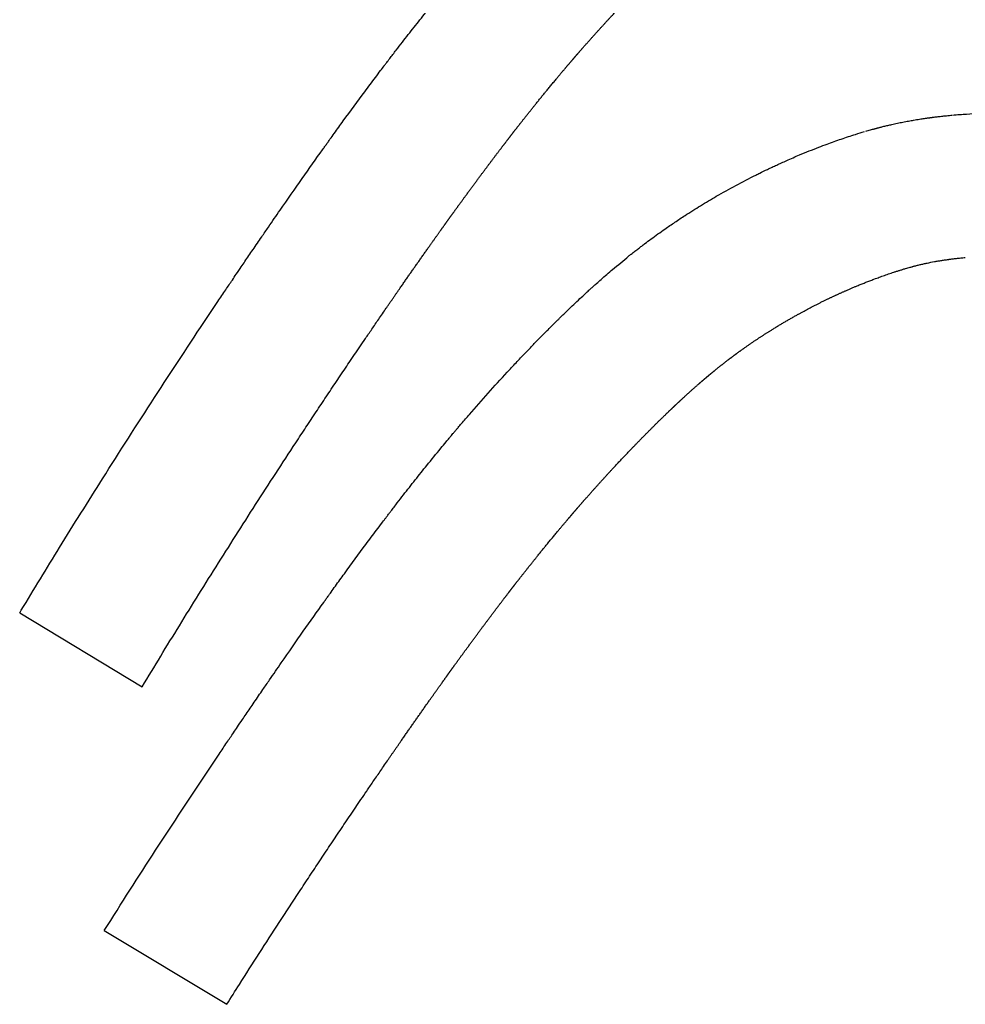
# Model space of a CAD drawing. Header units: millimetres. Extents: x -2789 to 12250, y -4440 to 7168.
# Drawn here: x 8620.2 to 8917.8, y 6131.5 to 6441.4 of the extents above; entities that cross this region are included whole.
import ezdxf

# ---------------------------------------------------------------- set-up
doc = ezdxf.new("R2010")
doc.units = ezdxf.units.MM
doc.header["$MEASUREMENT"] = 0

msp = doc.modelspace()

# ---------------------------------------------------------------- linework, layer by layer
for p, q in [((8620.21161, 6254.68511), (8658.74266, 6231.4395)), ((8646.83918, 6154.73743), (8685.37843, 6131.48687))]:
    msp.add_line(p, q)
at = {"color": 7, "linetype": 'Continuous'}
for points, knots in [([(8698.49899, 6376.15667), (8699.73629, 6377.95422), (8700.95309, 6379.71683), (8704.54239, 6384.9003), (8706.85376, 6388.21677), (8711.31386, 6394.57177), (8713.46312, 6397.61104), (8715.75788, 6400.82942), (8715.98438, 6401.14678), (8716.4378, 6401.78148), (8716.63691, 6402.05997), (8717.04144, 6402.62509), (8717.21682, 6402.86997), (8717.53777, 6403.31775), (8717.69862, 6403.54202), (8718.30452, 6404.38624), (8718.74714, 6405.00182), (8720.14083, 6406.93644), (8721.08648, 6408.24375), (8724.32445, 6412.7013), (8726.58006, 6415.77359), (8729.91901, 6420.27076), (8731.03486, 6421.76478), (8732.69195, 6423.96995), (8733.24096, 6424.69828), (8734.15036, 6425.90091), (8734.51258, 6426.37891), (8735.07004, 6427.11295), (8735.2638, 6427.36779), (8735.54376, 6427.73562), (8735.63241, 6427.85203), (8735.85855, 6428.14878), (8735.99789, 6428.33145), (8736.31154, 6428.74234), (8736.48646, 6428.97128), (8736.82521, 6429.4141), (8736.99232, 6429.63232), (8737.32712, 6430.06903), (8737.49455, 6430.28719), (8737.99695, 6430.94113), (8738.33203, 6431.37636), (8739.32136, 6432.65856), (8739.97406, 6433.50085), (8741.86659, 6435.93257), (8743.1014, 6437.50593), (8745.55663, 6440.60757), (8746.77635, 6442.135), (8749.45848, 6445.46379), (8750.91675, 6447.25367), (8752.93246, 6449.69967), (8753.49946, 6450.38458), (8754.37721, 6451.43998), (8754.68959, 6451.81461), (8755.23361, 6452.46535), (8755.46273, 6452.7389), (8755.8521, 6453.2029), (8756.02352, 6453.40686), (8756.37462, 6453.82401), (8756.5573, 6454.04078), (8756.91657, 6454.46639), (8757.09522, 6454.67769), (8757.4528, 6455.10003), (8757.63176, 6455.31108), (8758.16915, 6455.94388), (8758.52817, 6456.36538), (8759.70967, 6457.74833), (8760.53361, 6458.70612), (8763.31626, 6461.91857), (8765.28391, 6464.15312), (8769.24025, 6468.57257), (8771.22934, 6470.75789), (8774.1774, 6473.94289), (8775.12045, 6474.95378), (8776.53307, 6476.4561), (8777.01043, 6476.96169), (8777.89007, 6477.88956), (8778.29245, 6478.31261), (8779.10985, 6479.16919), (8779.52632, 6479.60418), (8780.35388, 6480.46548), (8780.76699, 6480.89394), (8782.00438, 6482.17274), (8782.82493, 6483.01473), (8784.4686, 6484.68953), (8785.29035, 6485.5209), (8786.59061, 6486.8269), (8787.06995, 6487.30632), (8787.73734, 6487.97094), (8787.92376, 6488.15628), (8788.29359, 6488.52337), (8788.4757, 6488.70387), (8788.85865, 6489.08266), (8789.05413, 6489.27568), (8789.46595, 6489.68156), (8789.67096, 6489.88321), (8790.28338, 6490.4843), (8790.68617, 6490.87801), (8791.49239, 6491.6628), (8791.89324, 6492.05135), (8792.9467, 6493.06813), (8793.59565, 6493.68996), (8794.88233, 6494.91397), (8795.52138, 6495.51737), (8796.75118, 6496.66954), (8797.33795, 6497.21524), (8798.28319, 6498.08773), (8798.642, 6498.41735), (8799.26685, 6498.98858), (8799.53463, 6499.23246), (8800.01892, 6499.67199), (8800.23517, 6499.86773), (8800.59382, 6500.1911), (8800.72195, 6500.3064), (8801.03135, 6500.58436), (8801.22155, 6500.75484), (8801.87545, 6501.33924), (8802.33636, 6501.74829), (8804.01701, 6503.22981), (8805.23141, 6504.28068), (8807.28364, 6506.02316), (8808.12978, 6506.73181), (8809.81079, 6508.11997), (8810.65342, 6508.8058), (8811.76318, 6509.69614), (8812.04183, 6509.9186), (8812.50541, 6510.28684), (8812.69667, 6510.43824), (8813.07624, 6510.73758), (8813.26669, 6510.88723), (8813.84003, 6511.33619), (8814.22495, 6511.63548), (8814.932, 6512.18156), (8815.25991, 6512.43337), (8815.91136, 6512.93062), (8816.23773, 6513.17824), (8817.2187, 6513.9181), (8817.87511, 6514.40725), (8819.97179, 6515.95091), (8821.42538, 6516.99325), (8823.41951, 6518.38624), (8823.94081, 6518.74703), (8824.99077, 6519.46718), (8825.51729, 6519.82502), (8827.10144, 6520.89179), (8828.16365, 6521.594), (8830.84809, 6523.33594), (8832.48118, 6524.36579), (8835.75663, 6526.37356), (8837.40796, 6527.3573), (8841.10693, 6529.49838), (8843.15866, 6530.64454), (8847.31693, 6532.88426), (8849.41828, 6533.97455), (8851.92593, 6535.22819), (8852.32423, 6535.4259), (8853.52064, 6536.01554), (8854.33535, 6536.4112), (8855.64372, 6537.03705), (8856.13595, 6537.27043), (8857.10873, 6537.72765), (8857.59546, 6537.9545), (8858.56318, 6538.40137), (8859.04685, 6538.6227), (8860.09718, 6539.09886), (8860.66461, 6539.35324), (8862.56884, 6540.1976), (8863.91149, 6540.77738), (8867.29295, 6542.19758), (8869.32126, 6543.01336), (8872.21065, 6544.12367), (8873.06679, 6544.44615), (8874.67333, 6545.03894), (8875.4148, 6545.30759), (8876.90477, 6545.83776), (8877.65011, 6546.09807), (8879.88727, 6546.86452), (8881.38024, 6547.35617), (8883.82514, 6548.12801), (8884.77603, 6548.41999), (8885.72767, 6548.70385)], [0.0000881401, 0.0000881401, 0.0000881401, 0.0000881401, 0.0230739635, 0.0230739635, 0.0690456102, 0.0690456102, 0.1150172569, 0.1150172569, 0.1200936687, 0.1200936687, 0.1251700805, 0.1251700805, 0.1281846068, 0.1281846068, 0.1311991331, 0.1311991331, 0.1395234172, 0.1395234172, 0.1575039871, 0.1575039871, 0.2015762351, 0.2015762351, 0.2240403098, 0.2240403098, 0.2352663191, 0.2352663191, 0.2427415255, 0.2427415255, 0.2467575155, 0.2467575155, 0.2486801413, 0.2486801413, 0.251368395, 0.251368395, 0.2544087226, 0.2544087226, 0.2574490501, 0.2574490501, 0.2604893777, 0.2604893777, 0.2665700328, 0.2665700328, 0.2784886453, 0.2784886453, 0.3012369814, 0.3012369814, 0.3239853174, 0.3239853174, 0.3515314434, 0.3515314434, 0.3623577162, 0.3623577162, 0.3683407153, 0.3683407153, 0.3727793236, 0.3727793236, 0.3759547277, 0.3759547277, 0.3791301317, 0.3791301317, 0.3823055358, 0.3823055358, 0.3854809399, 0.3854809399, 0.3918317481, 0.3918317481, 0.4063701133, 0.4063701133, 0.440811039, 0.440811039, 0.4752519647, 0.4752519647, 0.4915172493, 0.4915172493, 0.4996024302, 0.4996024302, 0.5063158459, 0.5063158459, 0.5131267534, 0.5131267534, 0.5199376608, 0.5199376608, 0.5335594757, 0.5335594757, 0.5471812905, 0.5471812905, 0.5551405405, 0.5551405405, 0.5582412476, 0.5582412476, 0.5613419548, 0.5613419548, 0.5644426619, 0.5644426619, 0.567543369, 0.567543369, 0.5737447833, 0.5737447833, 0.5799461975, 0.5799461975, 0.590099908, 0.590099908, 0.6002536185, 0.6002536185, 0.6097623257, 0.6097623257, 0.6156224412, 0.6156224412, 0.619991742, 0.619991742, 0.6237206804, 0.6237206804, 0.6257319001, 0.6257319001, 0.6284740241, 0.6284740241, 0.6353004861, 0.6353004861, 0.6533233417, 0.6533233417, 0.6659585612, 0.6659585612, 0.6785937807, 0.6785937807, 0.6828371961, 0.6828371961, 0.6856612957, 0.6856612957, 0.6884853954, 0.6884853954, 0.6941335947, 0.6941335947, 0.6987861239, 0.6987861239, 0.7034386532, 0.7034386532, 0.7127437116, 0.7127437116, 0.7330527246, 0.7330527246, 0.7403138322, 0.7403138322, 0.7475749398, 0.7475749398, 0.762097155, 0.762097155, 0.7840690908, 0.7840690908, 0.8060410267, 0.8060410267, 0.8328943956, 0.8328943956, 0.8597477645, 0.8597477645, 0.8648107953, 0.8648107953, 0.8749368568, 0.8749368568, 0.8809949491, 0.8809949491, 0.8868481763, 0.8868481763, 0.8927014035, 0.8927014035, 0.8995632709, 0.8995632709, 0.9159230959, 0.9159230959, 0.9407251934, 0.9407251934, 0.9511604964, 0.9511604964, 0.9602951395, 0.9602951395, 0.9694297827, 0.9694297827, 0.987699069, 0.987699069, 0.9993125159, 0.9993125159, 0.9993125159, 0.9993125159]), ([(8886.44895, 6406.31412), (8886.95168, 6406.45951), (8887.46694, 6406.60701), (8888.16685, 6406.80452), (8888.39783, 6406.86913), (8888.79646, 6406.97971), (8888.96602, 6407.0264), (8889.22262, 6407.09637), (8889.30558, 6407.11887), (8889.42635, 6407.15146), (8889.4609, 6407.16076), (8889.51107, 6407.17424), (8889.52747, 6407.17864), (8889.56425, 6407.1885), (8889.59417, 6407.1965), (8889.64094, 6407.20899), (8889.66142, 6407.21445), (8889.71094, 6407.22764), (8889.73909, 6407.23513), (8889.79486, 6407.24996), (8889.82257, 6407.25732), (8889.90515, 6407.27921), (8889.95949, 6407.29359), (8890.11864, 6407.33557), (8890.21612, 6407.36116), (8890.41879, 6407.41414), (8890.52302, 6407.44128), (8890.73431, 6407.496), (8890.83958, 6407.52313), (8891.15391, 6407.60373), (8891.36044, 6407.65614), (8891.77222, 6407.7596), (8891.9786, 6407.81094), (8892.59948, 6407.96376), (8893.01459, 6408.06375), (8893.84279, 6408.25897), (8894.25691, 6408.35447), (8895.2446, 6408.57729), (8895.82396, 6408.70401), (8896.99588, 6408.95188), (8897.57896, 6409.07107), (8898.73962, 6409.3007), (8899.31798, 6409.41132), (8900.44063, 6409.6185), (8900.98424, 6409.71529), (8902.14897, 6409.9155), (8902.77917, 6410.01943), (8903.91895, 6410.19937), (8904.42353, 6410.27625), (8905.17724, 6410.38696), (8905.42316, 6410.42243), (8905.80958, 6410.4772), (8905.95014, 6410.49693), (8906.25471, 6410.53918), (8906.42004, 6410.56181), (8906.69988, 6410.59971), (8906.82188, 6410.61609), (8907.03439, 6410.64429), (8907.12085, 6410.65565), (8907.29048, 6410.6778), (8907.37765, 6410.6891), (8907.64787, 6410.72387), (8907.83432, 6410.74747), (8908.20321, 6410.79342), (8908.38772, 6410.81603), (8909.00869, 6410.89097), (8909.45121, 6410.94248), (8910.40977, 6411.05022), (8910.93025, 6411.10644), (8912.0375, 6411.22121), (8912.62242, 6411.27927), (8913.33083, 6411.34688), (8913.45701, 6411.35882), (8913.58309, 6411.37063)], [0.0049469751, 0.0049469751, 0.0049469751, 0.0049469751, 0.0548192393, 0.0548192393, 0.0812972154, 0.0812972154, 0.1033127945, 0.1033127945, 0.1135452916, 0.1135452916, 0.1185151523, 0.1185151523, 0.1213829772, 0.1213829772, 0.124250802, 0.124250802, 0.1271186268, 0.1271186268, 0.1299864516, 0.1299864516, 0.1328542764, 0.1328542764, 0.1385899261, 0.1385899261, 0.1500612253, 0.1500612253, 0.1615325246, 0.1615325246, 0.1730038239, 0.1730038239, 0.1959464224, 0.1959464224, 0.2188890209, 0.2188890209, 0.264774218, 0.264774218, 0.310659415, 0.310659415, 0.3740237904, 0.3740237904, 0.4373881658, 0.4373881658, 0.5007525412, 0.5007525412, 0.5601917195, 0.5601917195, 0.6294627688, 0.6294627688, 0.6838335657, 0.6838335657, 0.7103078836, 0.7103078836, 0.7257488127, 0.7257488127, 0.7423010755, 0.7423010755, 0.75621299, 0.75621299, 0.7668279344, 0.7668279344, 0.7774428789, 0.7774428789, 0.7986727677, 0.7986727677, 0.8199026566, 0.8199026566, 0.8696053687, 0.8696053687, 0.925329982, 0.925329982, 0.9845775726, 0.9845775726, 0.9974194251, 0.9974194251, 0.9974194251, 0.9974194251]), ([(8913.7647, 6411.38728), (8915.25315, 6411.52068), (8916.72911, 6411.6337), (8919.56227, 6411.81786), (8920.9288, 6411.89213), (8923.67216, 6412.01519), (8925.04587, 6412.06361), (8927.78012, 6412.13641), (8929.14297, 6412.16093), (8931.45733, 6412.18487), (8932.41098, 6412.18957), (8933.36248, 6412.18952)], [0.00007817154, 0.00007817154, 0.00007817154, 0.00007817154, 0.00433148743, 0.00433148743, 0.00830990933, 0.00830990933, 0.01228833123, 0.01228833123, 0.01626675313, 0.01626675313, 0.01906552462, 0.01906552462, 0.01906552462, 0.01906552462]), ([(8698.8599, 6233.66108), (8700.0972, 6235.45863), (8701.314, 6237.22124), (8704.9033, 6242.40471), (8707.21467, 6245.72118), (8711.67477, 6252.07618), (8713.82403, 6255.11546), (8716.11879, 6258.33383), (8716.34529, 6258.65119), (8716.79871, 6259.28589), (8716.99782, 6259.56438), (8717.40235, 6260.1295), (8717.57773, 6260.37438), (8717.89868, 6260.82216), (8718.05953, 6261.04643), (8718.66543, 6261.89065), (8719.10805, 6262.50623), (8720.50174, 6264.44085), (8721.44739, 6265.74816), (8724.68536, 6270.20571), (8726.94097, 6273.278), (8730.27992, 6277.77517), (8731.39577, 6279.26919), (8733.05286, 6281.47436), (8733.60187, 6282.20269), (8734.51127, 6283.40532), (8734.87349, 6283.88332), (8735.43095, 6284.61736), (8735.62471, 6284.8722), (8735.90467, 6285.24003), (8735.99332, 6285.35644), (8736.21947, 6285.65319), (8736.3588, 6285.83586), (8736.67245, 6286.24675), (8736.84737, 6286.47569), (8737.18612, 6286.91851), (8737.35323, 6287.13673), (8737.68803, 6287.57344), (8737.85546, 6287.79161), (8738.35786, 6288.44554), (8738.69294, 6288.88077), (8739.68227, 6290.16297), (8740.33497, 6291.00526), (8742.2275, 6293.43698), (8743.46231, 6295.01034), (8745.91755, 6298.11198), (8747.13726, 6299.63941), (8749.8194, 6302.9682), (8751.27766, 6304.75808), (8753.29337, 6307.20408), (8753.86037, 6307.88899), (8754.73812, 6308.94439), (8755.0505, 6309.31902), (8755.59452, 6309.96976), (8755.82364, 6310.24331), (8756.21302, 6310.70731), (8756.38443, 6310.91127), (8756.73553, 6311.32842), (8756.91821, 6311.54519), (8757.27748, 6311.9708), (8757.45613, 6312.18211), (8757.81371, 6312.60444), (8757.99267, 6312.81549), (8758.53006, 6313.44829), (8758.88908, 6313.86979), (8760.07058, 6315.25274), (8760.89452, 6316.21053), (8763.67717, 6319.42298), (8765.64482, 6321.65753), (8769.60116, 6326.07699), (8771.59026, 6328.2623), (8774.53831, 6331.4473), (8775.48137, 6332.45819), (8776.89398, 6333.96051), (8777.37134, 6334.4661), (8778.25098, 6335.39397), (8778.65336, 6335.81702), (8779.47076, 6336.6736), (8779.88723, 6337.10859), (8780.71479, 6337.96989), (8781.1279, 6338.39835), (8782.36529, 6339.67715), (8783.18584, 6340.51914), (8784.82951, 6342.19394), (8785.65126, 6343.02531), (8786.95152, 6344.33131), (8787.43086, 6344.81073), (8788.09825, 6345.47535), (8788.28467, 6345.66069), (8788.6545, 6346.02778), (8788.83661, 6346.20828), (8789.21956, 6346.58707), (8789.41504, 6346.78009), (8789.82686, 6347.18597), (8790.03187, 6347.38762), (8790.64429, 6347.98871), (8791.04708, 6348.38242), (8791.8533, 6349.16721), (8792.25415, 6349.55576), (8793.30761, 6350.57254), (8793.95656, 6351.19437), (8795.24324, 6352.41838), (8795.88229, 6353.02178), (8797.11209, 6354.17395), (8797.69886, 6354.71965), (8798.6441, 6355.59214), (8799.00291, 6355.92176), (8799.62776, 6356.49299), (8799.89554, 6356.73687), (8800.37983, 6357.1764), (8800.59609, 6357.37214), (8800.95473, 6357.69551), (8801.08286, 6357.81081), (8801.39226, 6358.08877), (8801.58246, 6358.25925), (8802.23636, 6358.84365), (8802.69727, 6359.2527), (8804.37792, 6360.73422), (8805.59232, 6361.78509), (8807.64455, 6363.52757), (8808.49069, 6364.23622), (8810.1717, 6365.62438), (8811.01433, 6366.31021), (8812.12409, 6367.20055), (8812.40274, 6367.42301), (8812.86632, 6367.79125), (8813.05758, 6367.94265), (8813.43715, 6368.24199), (8813.6276, 6368.39164), (8814.20095, 6368.8406), (8814.58586, 6369.1399), (8815.29291, 6369.68597), (8815.62082, 6369.93778), (8816.27227, 6370.43503), (8816.59864, 6370.68265), (8817.57961, 6371.42251), (8818.23602, 6371.91166), (8820.3327, 6373.45532), (8821.78629, 6374.49766), (8823.78042, 6375.89065), (8824.30172, 6376.25144), (8825.35168, 6376.97159), (8825.8782, 6377.32943), (8827.46235, 6378.3962), (8828.52456, 6379.09841), (8831.209, 6380.84035), (8832.84209, 6381.8702), (8836.11754, 6383.87797), (8837.76887, 6384.86171), (8841.46785, 6387.00279), (8843.51958, 6388.14895), (8847.67784, 6390.38867), (8849.77919, 6391.47896), (8852.28684, 6392.7326), (8852.68514, 6392.93031), (8853.88155, 6393.51995), (8854.69626, 6393.91561), (8856.00463, 6394.54146), (8856.49686, 6394.77484), (8857.46964, 6395.23206), (8857.95637, 6395.45891), (8858.92409, 6395.90578), (8859.40776, 6396.12711), (8860.45809, 6396.60327), (8861.02552, 6396.85765), (8862.92975, 6397.70201), (8864.2724, 6398.28179), (8867.65386, 6399.70199), (8869.68217, 6400.51777), (8872.57156, 6401.62808), (8873.4277, 6401.95056), (8875.03424, 6402.54335), (8875.77571, 6402.812), (8877.26568, 6403.34218), (8878.01102, 6403.60249), (8880.24818, 6404.36893), (8881.74115, 6404.86058), (8884.18605, 6405.63242), (8885.13694, 6405.9244), (8886.08858, 6406.20826)], [0.0000881401, 0.0000881401, 0.0000881401, 0.0000881401, 0.0230739635, 0.0230739635, 0.0690456102, 0.0690456102, 0.1150172569, 0.1150172569, 0.1200936687, 0.1200936687, 0.1251700805, 0.1251700805, 0.1281846068, 0.1281846068, 0.1311991331, 0.1311991331, 0.1395234172, 0.1395234172, 0.1575039871, 0.1575039871, 0.2015762351, 0.2015762351, 0.2240403098, 0.2240403098, 0.2352663191, 0.2352663191, 0.2427415255, 0.2427415255, 0.2467575155, 0.2467575155, 0.2486801413, 0.2486801413, 0.251368395, 0.251368395, 0.2544087226, 0.2544087226, 0.2574490501, 0.2574490501, 0.2604893777, 0.2604893777, 0.2665700328, 0.2665700328, 0.2784886453, 0.2784886453, 0.3012369814, 0.3012369814, 0.3239853174, 0.3239853174, 0.3515314434, 0.3515314434, 0.3623577162, 0.3623577162, 0.3683407153, 0.3683407153, 0.3727793236, 0.3727793236, 0.3759547277, 0.3759547277, 0.3791301317, 0.3791301317, 0.3823055358, 0.3823055358, 0.3854809399, 0.3854809399, 0.3918317481, 0.3918317481, 0.4063701133, 0.4063701133, 0.440811039, 0.440811039, 0.4752519647, 0.4752519647, 0.4915172493, 0.4915172493, 0.4996024302, 0.4996024302, 0.5063158459, 0.5063158459, 0.5131267534, 0.5131267534, 0.5199376608, 0.5199376608, 0.5335594757, 0.5335594757, 0.5471812905, 0.5471812905, 0.5551405405, 0.5551405405, 0.5582412476, 0.5582412476, 0.5613419548, 0.5613419548, 0.5644426619, 0.5644426619, 0.567543369, 0.567543369, 0.5737447833, 0.5737447833, 0.5799461975, 0.5799461975, 0.590099908, 0.590099908, 0.6002536185, 0.6002536185, 0.6097623257, 0.6097623257, 0.6156224412, 0.6156224412, 0.619991742, 0.619991742, 0.6237206804, 0.6237206804, 0.6257319001, 0.6257319001, 0.6284740241, 0.6284740241, 0.6353004861, 0.6353004861, 0.6533233417, 0.6533233417, 0.6659585612, 0.6659585612, 0.6785937807, 0.6785937807, 0.6828371961, 0.6828371961, 0.6856612957, 0.6856612957, 0.6884853954, 0.6884853954, 0.6941335947, 0.6941335947, 0.6987861239, 0.6987861239, 0.7034386532, 0.7034386532, 0.7127437116, 0.7127437116, 0.7330527246, 0.7330527246, 0.7403138322, 0.7403138322, 0.7475749398, 0.7475749398, 0.762097155, 0.762097155, 0.7840690908, 0.7840690908, 0.8060410267, 0.8060410267, 0.8328943956, 0.8328943956, 0.8597477645, 0.8597477645, 0.8648107953, 0.8648107953, 0.8749368568, 0.8749368568, 0.8809949491, 0.8809949491, 0.8868481763, 0.8868481763, 0.8927014035, 0.8927014035, 0.8995632709, 0.8995632709, 0.9159230959, 0.9159230959, 0.9407251934, 0.9407251934, 0.9511604964, 0.9511604964, 0.9602951395, 0.9602951395, 0.9694297827, 0.9694297827, 0.987699069, 0.987699069, 0.9993125159, 0.9993125159, 0.9993125159, 0.9993125159]), ([(8620.21161, 6254.68511), (8620.37709, 6254.9594), (8620.54263, 6255.23368), (8624.69707, 6262.11375), (8628.72196, 6268.70812), (8637.23956, 6282.51579), (8641.73933, 6289.72649), (8651.67429, 6305.4637), (8657.12732, 6313.98356), (8668.12428, 6330.93235), (8673.67072, 6339.36494), (8680.35779, 6349.39458), (8681.47413, 6351.06438), (8683.41765, 6353.96344), (8684.24246, 6355.19132), (8685.75563, 6357.43931), (8686.44304, 6358.45881), (8687.5449, 6360.09028), (8687.95566, 6360.6979), (8688.88637, 6362.07353), (8689.40965, 6362.8461), (8690.70362, 6364.75301), (8691.49184, 6365.9119), (8693.17882, 6368.38679), (8694.07513, 6369.69918), (8695.46409, 6371.72948), (8695.91844, 6372.39313), (8696.7242, 6373.56923), (8697.07143, 6374.07581), (8697.77028, 6375.09485), (8698.11977, 6375.60426), (8698.46541, 6376.10782)], [0.90671888082, 0.90671888082, 0.90671888082, 0.90671888082, 0.90735466695, 0.90735466695, 0.9226686669, 0.9226686669, 0.93945341105, 0.93945341105, 0.95947253638, 0.95947253638, 0.97949166171, 0.97949166171, 0.98350164598, 0.98350164598, 0.98644459865, 0.98644459865, 0.98885877592, 0.98885877592, 0.99029172197, 0.99029172197, 0.99211757298, 0.99211757298, 0.99461989407, 0.99461989407, 0.99712221516, 0.99712221516, 0.99829786951, 0.99829786951, 0.99915808644, 0.99915808644, 0.99998888687, 0.99998888687, 0.99998888687, 0.99998888687]), ([(8646.83918, 6154.73743), (8652.17513, 6163.1867), (8657.55877, 6171.59669), (8668.48519, 6188.43676), (8674.03163, 6196.86935), (8680.7187, 6206.899), (8681.83504, 6208.56879), (8683.77856, 6211.46785), (8684.60337, 6212.69574), (8686.11654, 6214.94372), (8686.80395, 6215.96322), (8687.90581, 6217.59469), (8688.31657, 6218.20231), (8689.24729, 6219.57794), (8689.77056, 6220.35051), (8691.06453, 6222.25742), (8691.85275, 6223.41631), (8693.53973, 6225.8912), (8694.43604, 6227.20359), (8695.825, 6229.23389), (8696.27935, 6229.89755), (8697.08511, 6231.07364), (8697.43234, 6231.58022), (8698.13119, 6232.59926), (8698.48069, 6233.10867), (8698.82632, 6233.61223)], [0.93971023482, 0.93971023482, 0.93971023482, 0.93971023482, 0.95947253638, 0.95947253638, 0.97949166171, 0.97949166171, 0.98350164598, 0.98350164598, 0.98644459865, 0.98644459865, 0.98885877592, 0.98885877592, 0.99029172197, 0.99029172197, 0.99211757298, 0.99211757298, 0.99461989407, 0.99461989407, 0.99712221516, 0.99712221516, 0.99829786951, 0.99829786951, 0.99915808644, 0.99915808644, 0.99998888687, 0.99998888687, 0.99998888687, 0.99998888687])]:
    msp.add_open_spline(points, degree=3, knots=knots, dxfattribs=at)
at = {"color": 7, "linetype": 'Continuous', "lineweight": 25}
for points, degree, knots in [([(8735.56658, 6350.64209), (8739.27872, 6356.03509), (8744.44643, 6363.44802), (8747.20518, 6367.37721), (8749.35208, 6370.41942), (8751.17754, 6372.99221), (8752.32593, 6374.60386), (8752.89256, 6375.39731), (8753.20833, 6375.83899), (8753.44703, 6376.17263), (8753.76108, 6376.61124), (8754.13722, 6377.13608), (8754.81718, 6378.08363), (8756.16712, 6379.95992), (8758.24364, 6382.83072), (8760.57956, 6386.03652), (8762.87827, 6389.16734), (8765.13951, 6392.22295), (8767.3629, 6395.20295), (8769.27572, 6397.74499), (8770.48755, 6399.34492), (8771.16034, 6400.23016), (8771.67721, 6400.90878), (8772.30326, 6401.7287), (8773.06399, 6402.72218), (8774.43386, 6404.50386), (8776.54524, 6407.22699), (8778.93217, 6410.27044), (8781.88208, 6413.98758), (8785.36052, 6418.29092), (8787.92284, 6421.4006), (8789.19113, 6422.92463), (8789.89474, 6423.76582), (8790.44494, 6424.42144), (8791.05748, 6425.14874), (8791.81502, 6426.04484), (8793.18345, 6427.65468), (8795.92748, 6430.84717), (8800.22286, 6435.73429), (8804.55157, 6440.51381), (8807.66641, 6443.87563), (8810.14841, 6446.51427), (8812.75666, 6449.24445), (8815.33133, 6451.89642), (8817.5769, 6454.17216), (8819.01374, 6455.61032), (8819.81306, 6456.40534), (8820.4398, 6457.02616), (8821.13583, 6457.71248), (8821.99091, 6458.55121), (8823.51157, 6460.03121), (8825.81065, 6462.23254), (8828.02062, 6464.29999), (8829.39506, 6465.56217), (8830.14958, 6466.24833), (8830.72941, 6466.77226), (8831.40218, 6467.37584), (8832.23181, 6468.11428), (8833.71504, 6469.4191), (8835.98295, 6471.36633), (8838.1968, 6473.20395), (8839.75088, 6474.46), (8841.27054, 6475.66623), (8843.52995, 6477.4082), (8846.79025, 6479.82273), (8852.84642, 6484.04405), (8861.22981, 6489.22725), (8867.76239, 6492.79753), (8871.46682, 6494.69518), (8874.4498, 6496.15784), (8877.58479, 6497.6262), (8881.43737, 6499.34395), (8886.76507, 6501.54052), (8894.23343, 6504.28173), (8898.59044, 6505.58136)], 2, [0.0000881401, 0.0000881401, 0.0000881401, 0.0469267827, 0.070346104, 0.0859589849, 0.1015718658, 0.1132815264, 0.1191363568, 0.1220637719, 0.124015382, 0.1259669921, 0.1279186023, 0.1308460174, 0.1367008477, 0.1484105084, 0.1640233893, 0.1796362701, 0.195249151, 0.2108620319, 0.2264749128, 0.2381845734, 0.2440394037, 0.247942624, 0.2518458442, 0.2557490644, 0.2616038947, 0.2733135554, 0.2889264362, 0.3045393171, 0.3279586384, 0.3513779597, 0.3630876204, 0.3689424507, 0.3728456709, 0.3767488911, 0.3806521114, 0.3865069417, 0.3982166023, 0.4216359237, 0.4528616854, 0.4762810067, 0.4918938876, 0.5075067684, 0.5231196493, 0.5387325302, 0.5504421908, 0.5562970212, 0.5602002414, 0.5641034616, 0.5680066818, 0.5738615122, 0.5855711728, 0.6011840537, 0.6128937143, 0.6187485447, 0.6226517649, 0.6265549851, 0.6304582053, 0.6363130356, 0.6480226963, 0.6636355772, 0.6753452378, 0.6831516783, 0.6948613389, 0.7104742198, 0.7338935411, 0.7807321837, 0.8275708263, 0.8509901476, 0.8666030285, 0.8822159094, 0.8978287902, 0.9212481115, 0.9524738733, 0.9993125159, 0.9993125159, 0.9993125159]), ([(8898.95135, 6363.08577), (8899.21062, 6363.16075), (8899.75924, 6363.31838), (8900.40403, 6363.5006), (8900.84769, 6363.62345), (8901.07752, 6363.68596), (8901.18897, 6363.71591), (8901.2257, 6363.72574), (8901.393, 6363.77031), (8901.5944, 6363.8235), (8901.98201, 6363.92469), (8902.44537, 6364.0432), (8902.9976, 6364.18066), (8903.7261, 6364.35687), (8904.6532, 6364.57142), (8906.1465, 6364.89676), (8907.70586, 6365.20444), (8909.1934, 6365.4688), (8910.35268, 6365.66016), (8911.33318, 6365.80967), (8912.03841, 6365.91062), (8912.43398, 6365.9655), (8912.76216, 6366.00996), (8912.99211, 6366.0404), (8913.34759, 6366.08648), (8913.9826, 6366.16592), (8914.98691, 6366.28339), (8916.30178, 6366.42415), (8917.29814, 6366.52161), (8917.78163, 6366.56692)], 3, [0.0049469751, 0.0049469751, 0.0049469751, 0.0049469751, 0.0359617391, 0.0669765032, 0.0979912673, 0.1134986493, 0.1212523403, 0.1251291858, 0.1290060313, 0.1445134134, 0.1600207954, 0.1910355595, 0.2220503235, 0.2530650876, 0.3150946157, 0.3771241438, 0.5011832001, 0.5632127282, 0.6252422563, 0.6872717845, 0.7182865485, 0.7337939306, 0.7493013126, 0.7648086946, 0.7803160767, 0.8113308407, 0.8733603688, 0.935389897, 0.9974194251, 0.9974194251, 0.9974194251, 0.9974194251]), ([(8735.92749, 6208.1465), (8739.63963, 6213.5395), (8744.80734, 6220.95243), (8747.56609, 6224.88162), (8749.71299, 6227.92383), (8751.53845, 6230.49662), (8752.68684, 6232.10827), (8753.25347, 6232.90172), (8753.56924, 6233.3434), (8753.80794, 6233.67704), (8754.122, 6234.11565), (8754.49814, 6234.64049), (8755.17809, 6235.58804), (8756.52803, 6237.46434), (8758.60455, 6240.33513), (8760.94047, 6243.54093), (8763.23918, 6246.67175), (8765.50042, 6249.72736), (8767.72381, 6252.70736), (8769.63663, 6255.2494), (8770.84846, 6256.84933), (8771.52125, 6257.73457), (8772.03812, 6258.41319), (8772.66417, 6259.23311), (8773.4249, 6260.22659), (8774.79477, 6262.00827), (8776.90615, 6264.7314), (8779.29308, 6267.77485), (8782.24299, 6271.49199), (8785.72143, 6275.79533), (8788.28375, 6278.90501), (8789.55204, 6280.42904), (8790.25565, 6281.27023), (8790.80585, 6281.92585), (8791.41839, 6282.65315), (8792.17593, 6283.54925), (8793.54436, 6285.15909), (8796.28839, 6288.35158), (8800.58377, 6293.2387), (8804.91248, 6298.01822), (8808.02732, 6301.38004), (8810.50932, 6304.01868), (8813.11758, 6306.74886), (8815.69224, 6309.40083), (8817.93781, 6311.67657), (8819.37465, 6313.11474), (8820.17397, 6313.90975), (8820.80071, 6314.53057), (8821.49674, 6315.21689), (8822.35182, 6316.05562), (8823.87248, 6317.53562), (8826.17156, 6319.73695), (8828.38153, 6321.8044), (8829.75597, 6323.06659), (8830.51049, 6323.75274), (8831.09032, 6324.27667), (8831.76309, 6324.88025), (8832.59272, 6325.61869), (8834.07595, 6326.92351), (8836.34386, 6328.87074), (8838.55771, 6330.70836), (8840.11179, 6331.96441), (8841.63145, 6333.17064), (8843.89086, 6334.91261), (8847.15116, 6337.32714), (8853.20733, 6341.54846), (8861.59072, 6346.73166), (8868.1233, 6350.30194), (8871.82773, 6352.19959), (8874.81071, 6353.66225), (8877.9457, 6355.13061), (8881.79828, 6356.84837), (8887.12598, 6359.04493), (8894.59434, 6361.78614), (8898.95135, 6363.08577)], 2, [0.0000881401, 0.0000881401, 0.0000881401, 0.0469267827, 0.070346104, 0.0859589849, 0.1015718658, 0.1132815264, 0.1191363568, 0.1220637719, 0.124015382, 0.1259669921, 0.1279186023, 0.1308460174, 0.1367008477, 0.1484105084, 0.1640233893, 0.1796362701, 0.195249151, 0.2108620319, 0.2264749128, 0.2381845734, 0.2440394037, 0.247942624, 0.2518458442, 0.2557490644, 0.2616038947, 0.2733135554, 0.2889264362, 0.3045393171, 0.3279586384, 0.3513779597, 0.3630876204, 0.3689424507, 0.3728456709, 0.3767488911, 0.3806521114, 0.3865069417, 0.3982166023, 0.4216359237, 0.4528616854, 0.4762810067, 0.4918938876, 0.5075067684, 0.5231196493, 0.5387325302, 0.5504421908, 0.5562970212, 0.5602002414, 0.5641034616, 0.5680066818, 0.5738615122, 0.5855711728, 0.6011840537, 0.6128937143, 0.6187485447, 0.6226517649, 0.6265549851, 0.6304582053, 0.6363130356, 0.6480226963, 0.6636355772, 0.6753452378, 0.6831516783, 0.6948613389, 0.7104742198, 0.7338935411, 0.7807321837, 0.8275708263, 0.8509901476, 0.8666030285, 0.8822159094, 0.8978287902, 0.9212481115, 0.9524738733, 0.9993125159, 0.9993125159, 0.9993125159]), ([(8658.74266, 6231.4395), (8662.61184, 6237.8529), (8670.54298, 6250.86034), (8680.6825, 6267.13943), (8688.97601, 6280.24144), (8695.24072, 6290.03297), (8701.54626, 6299.78375), (8706.83451, 6307.87487), (8711.08234, 6314.32259), (8714.27529, 6319.14347), (8717.47396, 6323.94746), (8720.67773, 6328.73358), (8723.37465, 6332.74101), (8725.58116, 6336.00628), (8727.21897, 6338.42443), (8729.00482, 6341.05114), (8730.99314, 6343.96585), (8732.80898, 6346.62032), (8734.34903, 6348.86764), (8735.16437, 6350.05611), (8735.56658, 6350.64209)], 3, [0.90671887628, 0.90671887628, 0.90671887628, 0.90671887628, 0.9218654711, 0.93749015426, 0.94530249583, 0.95311483741, 0.96092717899, 0.96873952056, 0.97264569135, 0.97655186214, 0.98045803293, 0.98436420372, 0.98827037451, 0.9902234599, 0.99217654529, 0.99412963069, 0.99608271608, 0.99803580148, 0.99901234417, 0.99998888687, 0.99998888687, 0.99998888687, 0.99998888687]), ([(8685.37843, 6131.48687), (8686.6975, 6133.5738), (8690.09549, 6138.93148), (8695.60163, 6147.53739), (8701.90717, 6157.28816), (8707.19542, 6165.37928), (8711.44325, 6171.827), (8714.63621, 6176.64788), (8717.83487, 6181.45187), (8721.03864, 6186.23799), (8723.73556, 6190.24542), (8725.94207, 6193.51069), (8727.57988, 6195.92884), (8729.36573, 6198.55555), (8731.35405, 6201.47026), (8733.16989, 6204.12473), (8734.70994, 6206.37205), (8735.52528, 6207.56052), (8735.92749, 6208.1465)], 3, [0.9403280706, 0.9403280706, 0.9403280706, 0.9403280706, 0.94530249583, 0.95311483741, 0.96092717899, 0.96873952056, 0.97264569135, 0.97655186214, 0.98045803293, 0.98436420372, 0.98827037451, 0.9902234599, 0.99217654529, 0.99412963069, 0.99608271608, 0.99803580148, 0.99901234417, 0.99998888687, 0.99998888687, 0.99998888687, 0.99998888687])]:
    msp.add_open_spline(points, degree=degree, knots=knots, dxfattribs=at)

doc.saveas('drawing.dxf')
